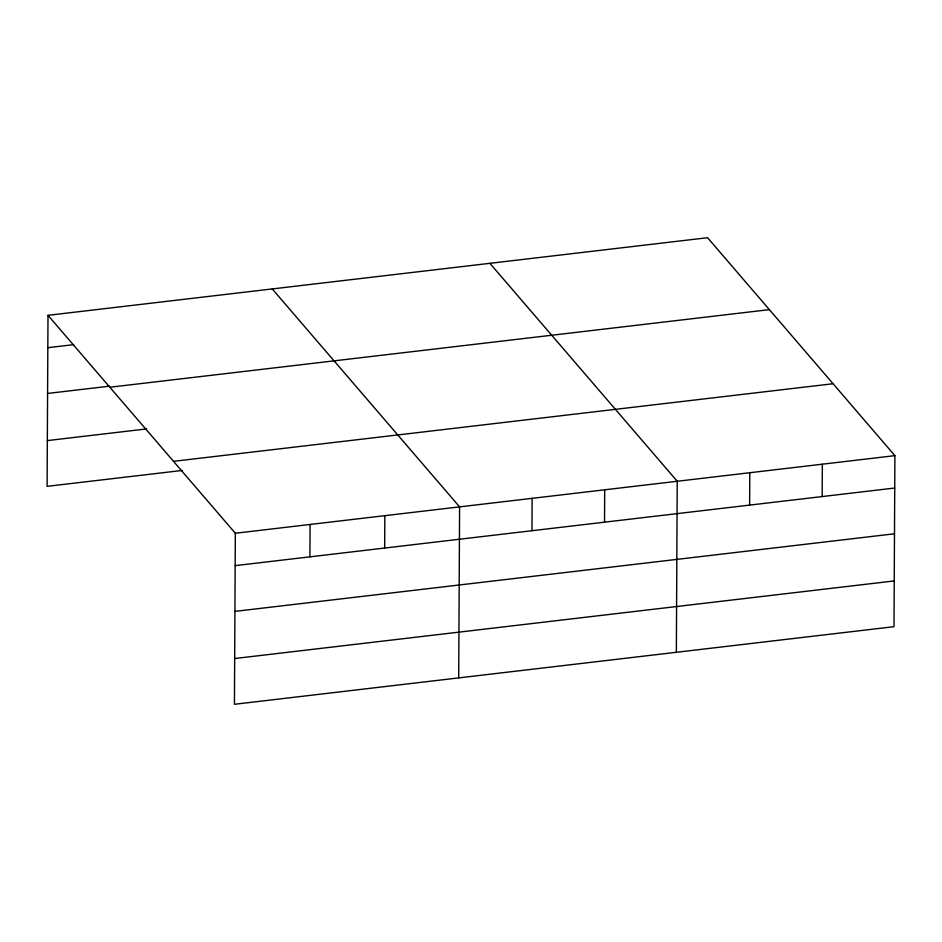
<?xml version="1.0" encoding="UTF-8"?>
<svg xmlns="http://www.w3.org/2000/svg" width="942" height="942" viewBox="0 0 942 942"><rect width="100%" height="100%" fill="white"/><g stroke="black" fill="none" stroke-linecap="round" stroke-linejoin="round"><path stroke-width="1.41" d="M47.995 315.323L235.335 533.254L234.44 704.286L894.005 626.677L894.9 455.657L707.56 237.714L47.995 315.323L47.1 486.343L182.23 470.447M309.918 556.84L310.083 524.458M384.666 548.044L384.842 515.663M458.695 677.899L459.59 506.867L272.25 288.935M531.971 530.711L532.136 498.33M604.529 522.174L604.693 489.793M676.344 652.288L677.239 481.268L489.899 263.324M749.632 505.1L749.797 472.731M822.178 496.564L822.342 464.194M47.83 347.692L73.7 344.654M47.583 393.45L109.402 386.185M109.814 387.244L769.378 309.635M47.336 440.597L146.528 428.928M173.516 461.333L833.081 383.735M235.335 533.254L894.9 455.657M235.17 565.636L894.735 488.027M234.923 611.382L894.488 533.784M234.676 658.529L894.241 580.931"/></g></svg>
